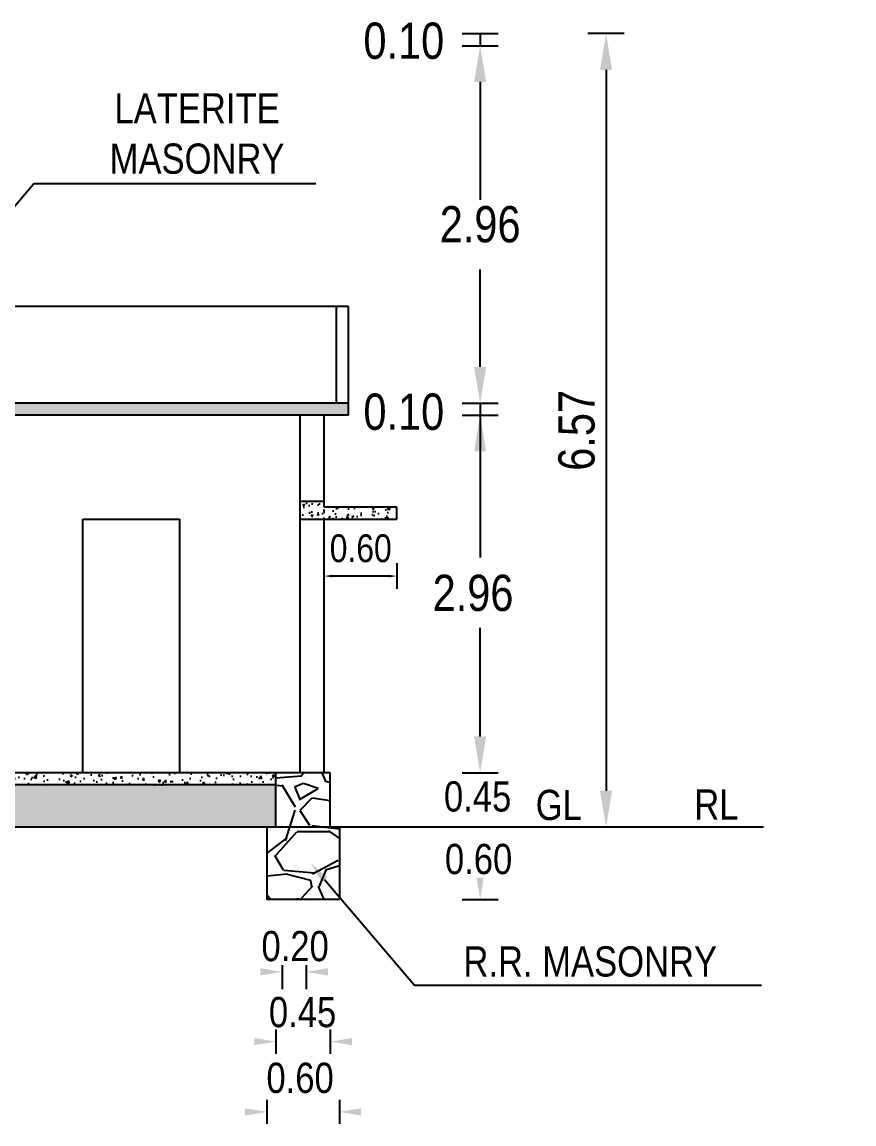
# Model space of a CAD drawing. Header units: metres. Extents: x -704716 to -704434, y -35620 to -35348.
# Drawn here: x -704441.15 to -704434.27, y -35363.22 to -35354.1 of the extents above; entities that cross this region are included whole.
import ezdxf

# ---------------------------------------------------------------- set-up
doc = ezdxf.new("R2010")
doc.units = ezdxf.units.M
doc.layers.add('BLK_1_HT_OF_BLDG', color=5, linetype='Continuous', plot=False)
doc.styles.get("Standard").update_dxf_attribs({"font": 'ARIALN.TTF', "height": 0.3})
doc.dimstyles.get("Standard").update_dxf_attribs({"dimtxt": 0.35, "dimasz": 0.18, "dimexe": 0.18, "dimexo": 0.0625, "dimgap": 0.09, "dimtad": 0, "dimtih": 1, "dimtoh": 1, "dimdec": 4, "dimzin": 0, "dimdsep": 46, "dimtxsty": 'Standard', "dimcen": 0.09, "dimadec": 0, "dimazin": 0, "dimtfac": 1, "dimtdec": 4, "dimtofl": 0, "dimtmove": 0, "dimatfit": 3, "dimfxl": 1, "dimtolj": 1, "dimtzin": 0, "dimarcsym": 0})

# ---------------------------------------------------------------- blocks, each defined once
blk = doc.blocks.new('*D34')
at = {"layer": 'BLK_1_HT_OF_BLDG', "color": 0, "lineweight": -2, "transparency": 16777216}
for p, q in [((-704436.1693952646, -35354.19233299293), (-704436.4693952648, -35354.19233299293)), ((-704436.3193952647, -35354.49233299293), (-704436.3193952647, -35360.46233299293)), ((-704436.1693952646, -35360.76233299293), (-704436.4693952648, -35360.76233299293))]:
    blk.add_line(p, q, dxfattribs=at)
at = {"layer": 'BLK_1_HT_OF_BLDG', "color": 0, "transparency": 16777216}
for points in [[(-704436.3693952647, -35354.49233299293), (-704436.2693952646, -35354.49233299293), (-704436.3193952647, -35354.19233299293)], [(-704436.3693952647, -35360.46233299293), (-704436.2693952646, -35360.46233299293), (-704436.3193952647, -35360.76233299293)]]:
    blk.add_solid(points, dxfattribs=at)
at = {"layer": 'Defpoints', "color": 0, "transparency": 16777216}
for p in [(-704434.2671564617, -35354.19233299293), (-704436.3193952647, -35360.76233299293), (-704434.2671564617, -35360.76233299293)]:
    blk.add_point(p, dxfattribs=at)
at = {"layer": 'BLK_1_HT_OF_BLDG', "color": 0, "transparency": 16777216, "insert": (-704436.5625671609, -35357.47733299303), "char_height": 0.3, "attachment_point": 5, "rotation": 90}
blk.add_mtext('\\A1;6.57', dxfattribs=at)

msp = doc.modelspace()

# ---------------------------------------------------------------- hatches: boundary and pattern name
h = msp.add_hatch()
h.set_pattern_fill('AR-CONC', color=256, scale=0.02)
h.set_pattern_definition([(50, (-704552.9717927201, -35414.4086581149), (0.1434520365201507, -0.012550426996519), [0.015, -0.165]), (355, (-704552.9717927201, -35414.4086581149), (-0.0277502667226, 0.1504384267400024), [0.012, -0.132]), (100.45144446, (-704552.9598383838, -35414.40970398369), (0.1157017693454224, 0.1378879981937259), [0.0127480384, -0.1402284223999997]), (46.18420000000001, (-704552.9717927201, -35414.3686581149), (0.2134482661343145, -0.0331038561586153), [0.0225, -0.2474999999999997]), (96.63563549000003, (-704552.9540053711, -35414.3714167763), (0.1869323891348457, 0.1948237201549101), [0.0191220684, -0.2103427519999999]), (351.18416399, (-704552.9717927201, -35414.3686581149), (0.1869323890109546, 0.194823720053998), [0.018, -0.1980000002]), (21, (-704552.9517927199, -35414.3786581149), (0.1193814104236923, -0.0805237781330678), [0.015, -0.165]), (326, (-704552.9517927199, -35414.3786581149), (0.0486630663843164, 0.1450300090093706), [0.012, -0.132]), (71.45144474, (-704552.9418442693, -35414.3853684297), (0.1680444753459942, 0.0645062305612708), [0.012748038, -0.1402284224]), (37.5, (-704552.9717927201, -35414.4086581149), (0.0024319710634581, 0.0665787707662623), [0, -0.1304, 0, -0.134, 0, -0.1325]), (7.499999999999999, (-704552.9717927201, -35414.4086581149), (0.0526139074884297, 0.0788823423764721), [0, -0.0764, 0, -0.1274, 0, -0.0505]), (327.5, (-704553.01639272, -35414.4086581149), (0.1067644872344818, -0.004510974346876), [0, -0.05, 0, -0.156, 0, -0.207]), (317.5, (-704553.03639272, -35414.4086581149), (0.1166372338684772, 0.0200209964664636), [0, -0.065, 0, -0.1036, 0, -0.147])])
h.paths.add_polyline_path([(-704445.0524382191, -35357.35233299293), (-704438.4524382191, -35357.35233299293), (-704438.4524382191, -35357.25233299293), (-704446.0524382191, -35357.25233299293), (-704446.0524382191, -35357.35233299293), (-704445.2524382191, -35357.35233299293), (-704445.2524382191, -35357.55233299293), (-704445.0524382191, -35357.55233299293)])
h = msp.add_hatch()
h.set_pattern_fill('AR-CONC', color=256, scale=0.001)
h.set_pattern_definition([(50, (-707352.1660136451, -36604.31541752169), (0.182184668996004, -0.0159390855389031), [0.01905, -0.20955]), (355, (-707352.1660136451, -36604.31541752169), (-0.0352434214249694, 0.1910568452390351), [0.01524, -0.16764058417]), (100.4514446999999, (-707352.1508316383, -36604.31674577519), (0.1469412470903533, 0.1751177519121951), [0.0161900088, -0.1780902445999999]), (46.18420000000001, (-707352.1660136451, -36604.2646175217), (0.2710790408921299, -0.0420423279327272), [0.0285749999999999, -0.3143249999999982]), (96.6355576099999, (-707352.1434237452, -36604.26812102169), (0.237404134051503, 0.2474261245977215), [0.02428502314, -0.26713560816]), (351.18415117, (-707352.1660136451, -36604.2646175217), (0.237404134064977, 0.2474261245855327), [0.02285996707, -0.25145973192]), (21, (-707352.1406136451, -36604.27731752169), (0.1516143912691325, -0.1022651981870876), [0.01905, -0.20955]), (326, (-707352.1406136451, -36604.27731752169), (0.0618020283476471, 0.1841879661223193), [0.01524, -0.16764]), (71.45144499999999, (-707352.1279791126, -36604.2858396216), (0.2134164192787161, 0.0819227688859053), [0.0161900088, -0.1780899376]), (37.5, (-707352.1660136451, -36604.31541752169), (0.0030886032505918, 0.0845550388731531), [0, -0.165608, 0, -0.17018, 0, -0.168275]), (7.499999999999999, (-707352.1660136451, -36604.31541752169), (0.0668196625103058, 0.1001805748181195), [0, -0.097028, 0, -0.161798, 0, -0.064135]), (327.5, (-707352.2226556452, -36604.31541752169), (0.1355905951668714, -0.0057287439926734), [0, -0.0635, 0, -0.19812, 0, -0.26289]), (317.5, (-707352.2480556451, -36604.31541752169), (0.148129181386018, 0.025426491033333), [0, -0.08255, 0, -0.131572, 0, -0.18669])])
h.paths.add_polyline_path([(-704446.0524382191, -35357.25233299293), (-704446.0524382191, -35357.35233299293), (-704438.4524382191, -35357.35233299293), (-704438.4524382191, -35357.25233299293)])
h = msp.add_hatch()
h.set_pattern_fill('AR-CONC', color=256, scale=0.02)
h.set_pattern_definition([(50, (-704808.8661880675, -35380.12656521073), (0.1434520365201507, -0.012550426996519), [0.015, -0.165]), (355, (-704808.8661880675, -35380.12656521073), (-0.0277502667226, 0.1504384267400024), [0.012, -0.132]), (100.45144446, (-704808.8542337314, -35380.12761107952), (0.1157017693454224, 0.1378879981937259), [0.0127480383999999, -0.1402284223999988]), (46.18420000000001, (-704808.8661880675, -35380.08656521073), (0.2134482661343145, -0.0331038561586153), [0.0224999999999999, -0.2474999999999988]), (96.63563549000003, (-704808.8484007185, -35380.08932387213), (0.1869323891348457, 0.1948237201549101), [0.0191220684, -0.2103427519999999]), (351.18416399, (-704808.8661880675, -35380.08656521073), (0.1869323890109546, 0.194823720053998), [0.018, -0.1980000002]), (21, (-704808.8461880675, -35380.09656521072), (0.1193814104236923, -0.0805237781330678), [0.015, -0.165]), (326, (-704808.8461880675, -35380.09656521072), (0.0486630663843164, 0.1450300090093706), [0.012, -0.132]), (71.45144474, (-704808.8362396166, -35380.10327552552), (0.1680444753459942, 0.0645062305612708), [0.012748038, -0.1402284224]), (37.5, (-704808.8661880675, -35380.12656521073), (0.0024319710634581, 0.0665787707662623), [0, -0.1304, 0, -0.134, 0, -0.1325]), (7.499999999999999, (-704808.8661880675, -35380.12656521073), (0.0526139074884297, 0.0788823423764721), [0, -0.0764, 0, -0.1274, 0, -0.0505]), (327.5, (-704808.9107880674, -35380.12656521073), (0.1067644872344818, -0.004510974346876), [0, -0.05, 0, -0.156, 0, -0.207]), (317.5, (-704808.9307880674, -35380.12656521073), (0.1166372338684772, 0.0200209964664636), [0, -0.065, 0, -0.1036, 0, -0.147])])
h.paths.add_polyline_path([(-704438.0524382191, -35358.11233299293), (-704438.6524382192, -35358.11233299293), (-704438.6524382192, -35358.06233299293), (-704438.8524382191, -35358.06233299293), (-704438.8514145599, -35358.21233299293), (-704438.0524382191, -35358.21233299293)])
h = msp.add_hatch()
h.set_pattern_fill('AR-CONC', color=256, scale=0.001)
h.set_pattern_definition([(50, (-707351.5660136451, -36607.37541752169), (0.182184668996004, -0.0159390855389031), [0.01905, -0.20955]), (355, (-707351.5660136451, -36607.37541752169), (-0.0352434214249694, 0.1910568452390351), [0.01524, -0.16764058417]), (100.4514446999999, (-707351.5508316382, -36607.37674577519), (0.1469412470903533, 0.1751177519121951), [0.0161900088, -0.1780902445999999]), (46.18420000000001, (-707351.5660136451, -36607.32461752169), (0.2710790408921299, -0.0420423279327272), [0.0285749999999999, -0.3143249999999982]), (96.6355576099999, (-707351.5434237453, -36607.3281210217), (0.237404134051503, 0.2474261245977215), [0.02428502314, -0.26713560816]), (351.18415117, (-707351.5660136451, -36607.32461752169), (0.237404134064977, 0.2474261245855327), [0.02285996707, -0.25145973192]), (21, (-707351.5406136451, -36607.33731752169), (0.1516143912691325, -0.1022651981870876), [0.01905, -0.20955]), (326, (-707351.5406136451, -36607.33731752169), (0.0618020283476471, 0.1841879661223193), [0.01524, -0.16764]), (71.45144499999999, (-707351.5279791125, -36607.3458396216), (0.2134164192787161, 0.0819227688859053), [0.0161900088, -0.1780899376]), (37.5, (-707351.5660136451, -36607.37541752169), (0.0030886032505918, 0.0845550388731531), [0, -0.165608, 0, -0.17018, 0, -0.168275]), (7.499999999999999, (-707351.5660136451, -36607.37541752169), (0.0668196625103058, 0.1001805748181195), [0, -0.097028, 0, -0.161798, 0, -0.064135]), (327.5, (-707351.6226556451, -36607.37541752169), (0.1355905951668714, -0.0057287439926734), [0, -0.0635, 0, -0.19812, 0, -0.26289]), (317.5, (-707351.6480556452, -36607.37541752169), (0.148129181386018, 0.025426491033333), [0, -0.08255, 0, -0.131572, 0, -0.18669])])
h.paths.add_polyline_path([(-704441.7315675886, -35360.31233299293), (-704441.7315675886, -35360.41233299293), (-704439.0524382191, -35360.41233299293), (-704439.0524382191, -35360.31233299293)])
h = msp.add_hatch()
h.set_pattern_fill('GRAVEL', color=256, scale=0.04)
h.set_pattern_definition([(228.0127875, (-706725.7768632792, -35477.08557021187), (-8.128000000638323, -9.143999999432713), [0.136688576, -13.532193455826]), (184.969741, (-706725.8683032793, -35477.18717021187), (12.1919999951762, 1.016000057879169), [0.2345618879999992, -23.2216195574095]), (132.5104471, (-706726.1019832793, -35477.20749021187), (10.16000000429099, -11.17599999609838), [0.165392608, -16.37388911764]), (267.273689, (-706726.4982232793, -35477.46149021187), (1.01600000212789, 20.31999999989325), [0.2136018079999993, -21.14657497029511]), (292.83365418, (-706726.5083832793, -35477.67485021187), (-5.080000000425363, 12.19199999982218), [0.2094534799999993, -20.73592309813751]), (357.273689, (-706726.4271032794, -35477.86789021187), (-20.31999999989325, 1.016000002127891), [0.2136018079999993, -21.14657497029511]), (37.69424047, (-706726.2137432793, -35477.87805021187), (-13.20799999941436, -10.16000000076016), [0.2824774639999999, -27.96524612569881]), (72.25532837, (-706725.9902232793, -35477.70533021187), (7.112000001911716, 22.35199999939154), [0.266687808, -26.402102640762]), (121.42956562, (-706725.9089432794, -35477.45133021186), (-8.128000001153248, 13.20799999929041), [0.2143252, -21.21821827948481]), (175.2363583, (-706726.0207032792, -35477.26845021187), (11.17599999983981, -1.016000001755702), [0.2446853119999992, -11.98957477999995]), (222.3974378, (-706726.2645432794, -35477.24813021187), (-12.19199999960986, -11.1760000004256), [0.316431168, -31.3267090048708]), (138.81407483, (-706725.4923832793, -35477.47165021187), (-7.111999999573403, 6.096000000495672), [0.108001816, -10.6922263297376]), (171.4692344, (-706725.5736632794, -35477.40053021187), (13.20800000035586, -2.031999997694937), [0.205472792, -20.341855598816]), (225, (-706725.7768632792, -35477.37005021187), (-1e-16, -1.016000000000095), [0.143683736, -1.293157243371199]), (203.19859051, (-706725.8479832793, -35477.24813021187), (5.080000000138436, 2.031999999643733), [0.0773765279999996, -7.660248947557574]), (291.80140949, (-706725.9191032792, -35477.27861021187), (-1.016000000212598, 3.047999999929148), [0.109426248, -5.361901195999999]), (30.96375653, (-706725.8784632793, -35477.38021021186), (3.048000000074553, 2.03199999988845), [0.1777278639999993, -5.746519261163976]), (161.56505118, (-706725.7260632793, -35477.28877021187), (2.032000000053033, -1.015999999893501), [0.128514856, -3.084359246731199]), (16.389540334, (-706726.5083832793, -35477.27861021187), (10.16000000000006, 3.048000000000097), [0.1800352, -17.8235306690156]), (70.34617594, (-706726.3356632793, -35477.22781021187), (-4.064000000371725, -11.17599999986816), [0.151039576, -14.95288627128]), (293.19859051, (-706725.7260632793, -35477.08557021187), (-2.031999999645305, 5.080000000142113), [0.1547520399999993, -7.582873435557575]), (343.61045967, (-706725.6651032792, -35477.22781021187), (-10.16000000021291, 3.047999999289143), [0.1800351999999993, -17.8235306690159]), (339.44395478, (-706726.5083832793, -35477.90853021187), (-5.079999999999945, 2.032000000000083), [0.1736140799999992, -8.507093725242354]), (294.7751406, (-706726.3458232793, -35477.96949021186), (-5.080000006046772, 11.1759999972509), [0.145468848, -14.401437352288]), (66.80140949, (-706725.7159032793, -35478.10157021187), (2.031999999680919, 5.080000000127721), [0.15475204, -7.582873435557599]), (17.35402464, (-706725.6549432793, -35477.95933021187), (-13.2079999997372, -4.064000000852985), [0.1703130960000001, -16.86095039208]), (69.44395478, (-706726.2137432793, -35478.10157021187), (-2.032000000035384, -5.079999999985853), [0.08680704, -8.593900765242402]), (101.3099324739999, (-706725.7768632792, -35478.10157021187), (-1.016000000000159, 4.064000000000147), [0.05180584, -5.1287979858104]), (165.963756532, (-706725.7870232794, -35478.05077021187), (3.047999999999805, -1.015999999999946), [0.20945348, -3.9796218356276]), (186.00900596, (-706725.9902232793, -35477.99997021187), (10.15999999994614, 1.016000000531741), [0.1941067999999992, -19.2165459453347]), (303.69006753, (-706725.8784632793, -35477.47165021187), (-1.016000000141187, 2.03199999992948), [0.146529552, -3.516710543872]), (353.15722659, (-706725.7971832794, -35477.59357021187), (17.27200000010627, -2.031999999095757), [0.255822704, -25.3264036260124]), (60.9453959, (-706725.5431832792, -35477.62405021187), (-4.064000000111874, -7.111999999936101), [0.104603296, -10.355756927244]), (90, (-706725.4923832793, -35477.53261021187), (-1.016, 1.016), [0.06096, -0.9550399999999999]), (120.25643716, (-706726.0105432793, -35477.96949021186), (4.063999999502866, -7.112000000283918), [0.141146784, -13.97357630928]), (48.01278749999999, (-706726.0816632793, -35477.84757021187), (8.128000000670136, 9.143999999404082), [0.273377152, -13.395504879826]), (0, (-706725.8987832794, -35477.64437021187), (1.016, 1.016), [0.26416, -0.75184]), (325.3048465, (-706725.6346232794, -35477.64437021187), (10.16000000384861, -7.111999994501831), [0.160643824, -15.903726689656]), (254.0546040999999, (-706725.5025432793, -35477.73581021187), (-1.015999999929022, -4.064000000017898), [0.147931632, -7.2486600155088]), (207.64597536, (-706725.5431832792, -35477.87805021187), (-19.30400000070934, -10.1599999986523), [0.2408580399999992, -23.8449857691751]), (175.42607874, (-706725.7565432793, -35477.98981021187), (-13.20799999999953, 1.015999999999791), [0.254811784, -25.226338582496])])
h.paths.add_polyline_path([(-704438.5274382192, -35360.76233299293), (-704439.1274382191, -35360.76233299293), (-704439.1274382191, -35361.36233299293), (-704438.5274382192, -35361.36233299293)])
h.paths.add_polyline_path([(-704438.6024382191, -35360.31233299293), (-704439.0524382191, -35360.31233299293), (-704439.0524382191, -35360.76233299293), (-704438.6024382191, -35360.76233299293)])
h = msp.add_hatch()
h.set_pattern_fill('AR-SAND', color=256, scale=0.1)
h.set_pattern_definition([(37.5, (-704570.2594731718, -35414.4086581149), (-0.0062993358109608, 0.1926823769013159), [0, -0.152, 0, -0.17, 0, -0.1625]), (7.499999999999999, (-704570.2594731718, -35414.4086581149), (0.1769776705267727, 0.282214606522974), [0, -0.082, 0, -0.137, 0, -0.0525]), (327.5, (-704570.3824731717, -35414.4086581149), (0.3114141861751495, 0.0005659053536965), [0, -0.05, 0, -0.18, 0, -0.235]), (317.5, (-704570.3824731717, -35414.4086581149), (0.3006126604572294, 0.087767556493425), [0, -0.025, 0, -0.118, 0, -0.135])])
h.paths.add_polyline_path([(-704441.7315675886, -35360.41233299293), (-704439.0524382191, -35360.41233299293), (-704439.0524382191, -35360.76233299293), (-704441.7315675886, -35360.76233299293)])
h.paths.add_polyline_path([(-704445.952438219, -35360.41233299293), (-704442.1815675888, -35360.41233299293), (-704442.1815675888, -35360.76233299293), (-704445.952438219, -35360.76233299293)])
h.paths.add_polyline_path([(-704448.4524382191, -35360.41233299293), (-704446.2024382191, -35360.41233299293), (-704446.2024382191, -35360.76233299293), (-704448.4524382191, -35360.76233299293)])

# ---------------------------------------------------------------- linework, layer by layer
for p, q in [((-704437.5119754, -35354.19233299293, 101), (-704437.2119754, -35354.19233299293, 101)), ((-704437.3619754001, -35354.19233299293, 101), (-704437.3619754001, -35354.29233299292, 101)), ((-704437.5119754, -35354.29233299292, 101), (-704437.2119754, -35354.29233299292, 101)), ((-704437.3619754001, -35354.59233299293, 101), (-704437.3619754001, -35355.56916109661, 101)), ((-704441.7359136652, -35356.23328651233, 101), (-704441.0569383799, -35355.43387623504, 101)), ((-704441.0569383799, -35355.43387623504, 101), (-704438.7235093637, -35355.43387623504, 101)), ((-704437.3619754001, -35356.95233299293, 101), (-704437.3619754001, -35356.14542647722, 101)), ((-704438.4524382191, -35356.45233299293, 101), (-704441.8524382192, -35356.45233299293, 101)), ((-704438.5524382192, -35357.25233299293, 101), (-704438.5524382192, -35356.45233299293, 101)), ((-704438.4524382191, -35357.35233299293, 101), (-704438.4524382191, -35356.45233299293, 101)), ((-704438.4524382191, -35357.25233299293, 101), (-704446.0524382191, -35357.25233299293, 101)), ((-704437.5119754, -35357.25233299293, 101), (-704437.2119754, -35357.25233299293, 101)), ((-704437.3619754001, -35357.25233299293, 101), (-704437.3619754001, -35358.52916109662, 101)), ((-704438.4524382191, -35357.35233299293, 101), (-704445.0524382191, -35357.35233299293, 101)), ((-704438.8524382191, -35360.31233299293, 101), (-704438.8524382191, -35357.35233299293, 101)), ((-704438.6524382192, -35358.11233299293, 101), (-704438.6524382192, -35357.35233299293, 101)), ((-704437.5119754, -35357.35233299293, 101), (-704437.2119754, -35357.35233299293, 101)), ((-704437.3619754001, -35357.35233299293, 101), (-704437.3619754001, -35357.55233299294, 101)), ((-704438.8524382191, -35358.06233299293, 101), (-704438.6524382192, -35358.06233299293, 101)), ((-704438.0524382191, -35358.11233299293, 101), (-704438.6524382192, -35358.11233299293, 101)), ((-704438.0524382191, -35358.21233299293, 101), (-704438.0524382191, -35358.11233299293, 101)), ((-704440.6524382193, -35360.31233299293, 101), (-704440.6524382193, -35358.21233299293, 101)), ((-704440.6524382193, -35358.21233299293, 101), (-704439.8524382192, -35358.21233299293, 101)), ((-704439.8524382192, -35358.21233299293, 101), (-704439.8524382192, -35360.31233299293, 101)), ((-704438.8524382191, -35358.21233299293, 101), (-704438.0524382191, -35358.21233299293, 101)), ((-704438.6524382192, -35360.31233299293, 101), (-704438.6524382192, -35358.21233299293, 101)), ((-704437.3619754001, -35360.01233299293, 101), (-704437.3619754001, -35359.11242392765, 101)), ((-704438.6024382191, -35360.31233299293, 101), (-704446.0524382191, -35360.31233299293, 101)), ((-704439.0524382191, -35360.76233299293, 101), (-704439.0524382191, -35360.31233299293, 101)), ((-704438.6024382191, -35360.76233299293, 101), (-704438.6024382191, -35360.31233299293, 101)), ((-704437.5119754, -35360.31233299293, 101), (-704437.2119754, -35360.31233299293, 101)), ((-704439.0524382191, -35360.41233299293, 101), (-704441.7315675886, -35360.41233299293, 101)), ((-704435.0162509707, -35360.76233299293, 101), (-704449.9774382192, -35360.76233299293, 101)), ((-704439.1274382191, -35360.76233299293, 101), (-704439.1274382191, -35361.36233299293, 101)), ((-704438.5274382192, -35360.76233299293, 101), (-704438.5274382192, -35361.36233299293, 101)), ((-704438.5274382192, -35361.36233299293, 101), (-704439.1274382191, -35361.36233299293, 101)), ((-704437.5119754, -35361.36233299293, 101), (-704437.2119754, -35361.36233299293, 101)), ((-704439.0024382191, -35361.90464030096, 101), (-704439.0024382191, -35362.10464030096, 101)), ((-704438.8024382191, -35361.90464030096, 101), (-704438.8024382191, -35362.10464030096, 101)), ((-704438.8024382191, -35361.90464030096, 101), (-704438.8024382191, -35362.10464030096, 101)), ((-704439.0524382191, -35362.43896508071, 101), (-704439.0524382191, -35362.6389650807, 101)), ((-704438.6024382191, -35362.43896508071, 101), (-704438.6024382191, -35362.6389650807, 101)), ((-704438.6024382191, -35362.43896508071, 101), (-704438.6024382191, -35362.6389650807, 101)), ((-704439.1274382191, -35363.02087159998, 101), (-704439.1274382191, -35363.22087159998, 101)), ((-704438.5274382192, -35363.02087159998, 101), (-704438.5274382192, -35363.22087159998, 101)), ((-704438.5274382192, -35363.02087159998, 101), (-704438.5274382192, -35363.22087159998, 101))]:
    msp.add_line(p, q)
at = {"lineweight": 25, "ltscale": 0.18}
for p, q in [((-704438.0524382191, -35358.57801075486, 101), (-704438.0524382191, -35358.79001075486, 101)), ((-704438.1186882191, -35358.68401075486, 101), (-704438.5861882193, -35358.68401075486, 101))]:
    msp.add_line(p, q, dxfattribs=at)
at = {"elevation": 101}
msp.add_lwpolyline([(-704438.6496139603, -35361.19701979752), (-704437.9061243924, -35362.07238774477), (-704435.032090383, -35362.07238774477)], dxfattribs=at)
msp.add_lwpolyline([(-704438.6496139603, -35361.19701979752), (-704437.9061243924, -35362.07238774477), (-704435.032090383, -35362.07238774477)], dxfattribs=at)
for points in [[(-704437.4119754, -35354.59233299293, 101), (-704437.3119754, -35354.59233299293, 101), (-704437.3619754001, -35354.29233299292, 101)], [(-704437.4119754, -35356.95233299293, 101), (-704437.3119754, -35356.95233299293, 101), (-704437.3619754001, -35357.25233299293, 101)], [(-704437.4119754, -35357.65233299294, 101), (-704437.3119754, -35357.65233299294, 101), (-704437.3619754001, -35357.35233299293, 101)], [(-704437.4119754, -35360.01233299293, 101), (-704437.3119754, -35360.01233299293, 101), (-704437.3619754001, -35360.31233299293, 101)], [(-704438.6724795265, -35361.21644055654, 101), (-704438.7661385144, -35361.05982640012, 101), (-704438.6267483941, -35361.1775990385, 101)], [(-704437.3319754, -35361.18233299293, 101), (-704437.3919754002, -35361.18233299293, 101), (-704437.3619754001, -35361.36233299293, 101)], [(-704439.1824382191, -35361.93117994093, 101), (-704439.1824382191, -35361.99117994093, 101), (-704439.0024382191, -35361.96117994093, 101)], [(-704439.1824382191, -35361.93117994093, 101), (-704439.1824382191, -35361.99117994093, 101), (-704439.0024382191, -35361.96117994093, 101)], [(-704438.6224382191, -35361.93117994093, 101), (-704438.6224382191, -35361.99117994093, 101), (-704438.8024382191, -35361.96117994093, 101)], [(-704438.6224382191, -35361.93117994093, 101), (-704438.6224382191, -35361.99117994093, 101), (-704438.8024382191, -35361.96117994093, 101)], [(-704439.2324382191, -35362.50896508071, 101), (-704439.2324382191, -35362.56896508071, 101), (-704439.0524382191, -35362.53896508071, 101)], [(-704439.2324382191, -35362.50896508071, 101), (-704439.2324382191, -35362.56896508071, 101), (-704439.0524382191, -35362.53896508071, 101)], [(-704438.4224382191, -35362.50896508071, 101), (-704438.4224382191, -35362.56896508071, 101), (-704438.6024382191, -35362.53896508071, 101)], [(-704438.4224382191, -35362.50896508071, 101), (-704438.4224382191, -35362.56896508071, 101), (-704438.6024382191, -35362.53896508071, 101)], [(-704439.3074382191, -35363.09087159998, 101), (-704439.3074382191, -35363.15087159998, 101), (-704439.1274382191, -35363.12087159998, 101)], [(-704439.3074382191, -35363.09087159998, 101), (-704439.3074382191, -35363.15087159998, 101), (-704439.1274382191, -35363.12087159998, 101)], [(-704438.3474382191, -35363.09087159998, 101), (-704438.3474382191, -35363.15087159998, 101), (-704438.5274382192, -35363.12087159998, 101)], [(-704438.3474382191, -35363.09087159998, 101), (-704438.3474382191, -35363.15087159998, 101), (-704438.5274382192, -35363.12087159998, 101)]]:
    msp.add_solid(points)
at = {"ltscale": 0.1}
for points in [[(-704437.4119754, -35356.95233299293, 101), (-704437.3119754, -35356.95233299293, 101), (-704437.3619754001, -35357.25233299293, 101)], [(-704437.4119754, -35360.01233299293, 101), (-704437.3119754, -35360.01233299293, 101), (-704437.3619754001, -35360.31233299293, 101)]]:
    msp.add_solid(points, dxfattribs=at)
at = {"lineweight": 25, "ltscale": 0.18}
for points in [[(-704438.5861882193, -35358.67296908819, 101), (-704438.5861882193, -35358.69505242153, 101), (-704438.6524382192, -35358.68401075486, 101)], [(-704438.1186882191, -35358.67296908819, 101), (-704438.1186882191, -35358.69505242153, 101), (-704438.0524382191, -35358.68401075486, 101)]]:
    msp.add_solid(points, dxfattribs=at)

# ---------------------------------------------------------------- texts
at = {"attachment_point": 5}
for s, insert, char_height in [('\\A1;0.10', (-704437.9939473671, -35354.25279020152, 101), 0.3), ('\\A1;2.96', (-704437.3619754001, -35355.77233299293, 101), 0.3), ('\\A1;0.10', (-704437.9939854946, -35357.32490392948, 101), 0.3), ('\\A1;0.60', (-704438.3506609055, -35358.45509642116, 101), 0.23), ('\\A1;2.96', (-704437.420868707, -35358.82522809308, 101), 0.3), ('\\A1;0.45', (-704437.3828527094, -35360.51029329565, 101), 0.25), ('\\A1;GL', (-704436.7109773229, -35360.58095343431, 101), 0.25), ('\\A1;RL', (-704435.4061632582, -35360.57494978644, 101), 0.25), ('\\A1;0.60', (-704437.3747569025, -35361.02860002407, 101), 0.25), ('\\A1;0.20', (-704438.8937652654, -35361.74933064571, 101), 0.25), ('\\A1;0.45', (-704438.8319774343, -35362.29601869156, 101), 0.25), ('\\A1;0.60', (-704438.8526731565, -35362.8408105303, 101), 0.25)]:
    msp.add_mtext(s, dxfattribs=dict(at, insert=insert, char_height=char_height))
at = {"char_height": 0.25, "width": 5.853041919868246, "attachment_point": 5}
for s, insert in [('\\A1;LATERITE\\PMASONRY', (-704439.7056019235, -35355.0206813867, 101)), ('\\A1;R.R. MASONRY', (-704436.4506060424, -35361.87681172731, 101))]:
    msp.add_mtext(s, dxfattribs=dict(at, insert=insert))

# ---------------------------------------------------------------- dimensions: what is measured, and where the dimension line sits
at = {"layer": 'BLK_1_HT_OF_BLDG'}
dim = msp.add_aligned_dim(p1=(-704434.2671564617, -35354.19233299293, 101), p2=(-704434.2671564617, -35360.76233299293, 101), distance=-2.05223880300764, dimstyle='Standard', override={"dimtxt": 0.3, "dimasz": 0.3, "dimexe": 0.15, "dimexo": 0.15, "dimtad": 1, "dimtih": 0, "dimtoh": 0, "dimdec": 2, "dimcen": 0.3, "dimtdec": 2, "dimfxl": 0.15, "dimfxlon": 1}, dxfattribs=at)
dim.commit()
dim.dimension.update_dxf_attribs({"geometry": '*D34', "text_midpoint": (-704436.5625671609, -35357.47733299303, 101)})

doc.saveas('drawing.dxf')
